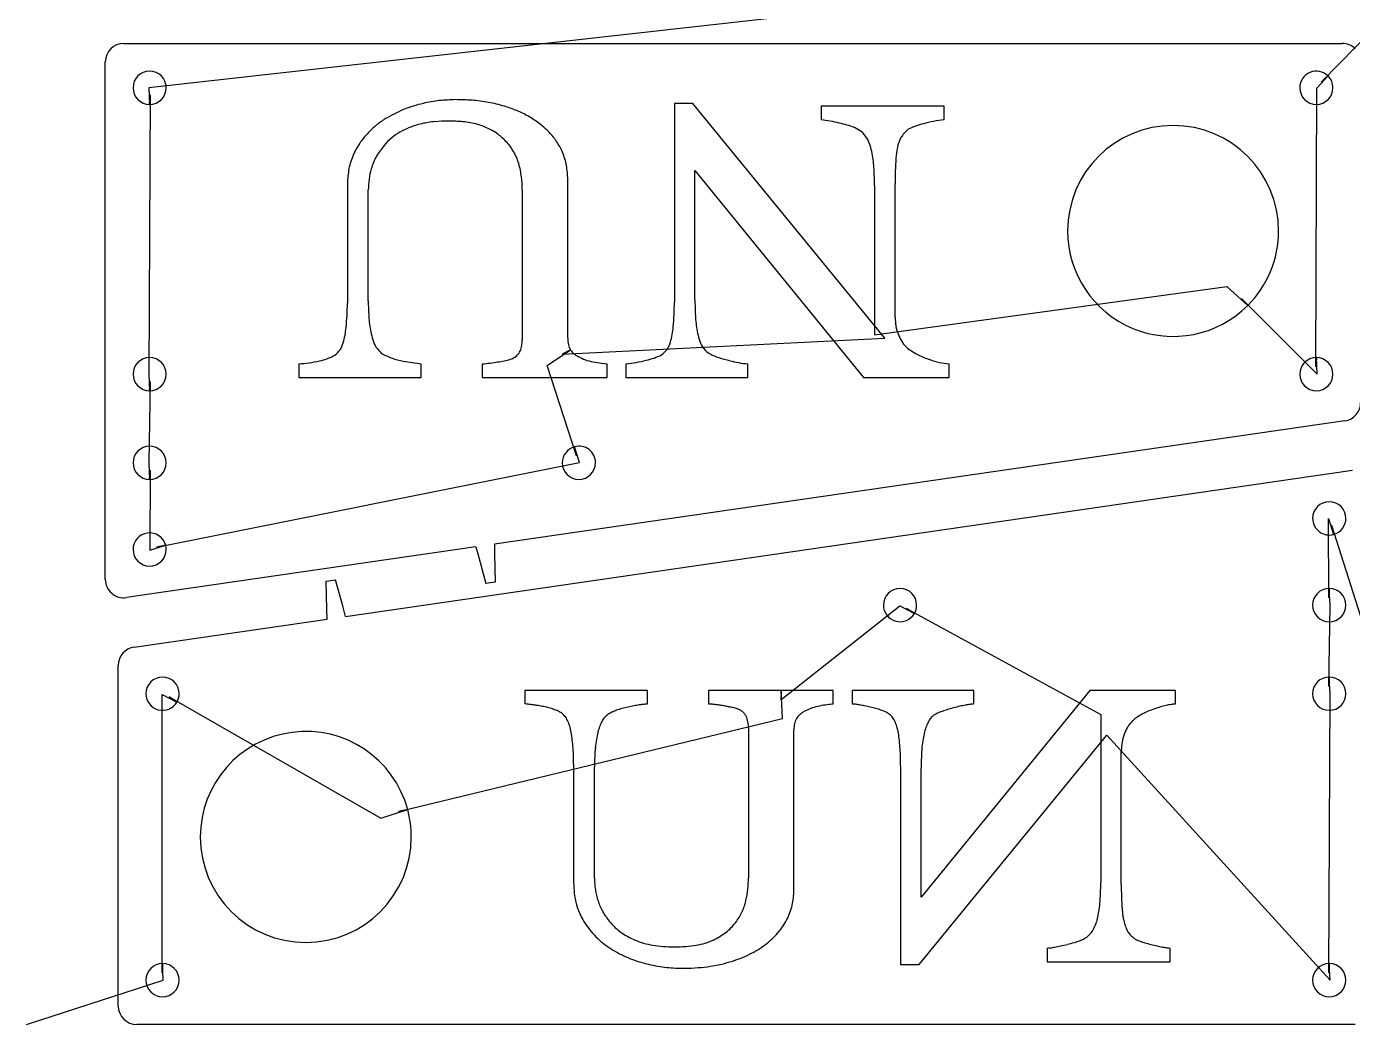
# Model space of a CAD drawing. Header units: inches. Extents: x 1 to 12.9, y 1 to 12.4.
# Drawn here: x 1 to 8.07, y 1 to 6.32 of the extents above; entities that cross this region are included whole.
import ezdxf

# ---------------------------------------------------------------- set-up
doc = ezdxf.new("R2010")
doc.units = ezdxf.units.IN
doc.layers.get('0').update_dxf_attribs({"linetype": 'CONTINUOUS'})
doc.layers.add('3', color=7, linetype='CONTINUOUS')
doc.layers.add('9', color=7, linetype='CONTINUOUS')

msp = doc.modelspace()

# ---------------------------------------------------------------- linework, layer by layer
at = {"color": 0, "linetype": 'CONTINUOUS'}
for p, q in [((5.3456, 6.4065), (1.6526, 5.9949)), ((7.9027, 6.0239), (8.1856, 6.313)), ((1.6586, 5.9564), (1.6526, 4.4674)), ((7.8747, 4.5061), (7.8797, 5.9923)), ((5.5212, 4.6775), (7.4003, 4.9348)), ((7.4771, 4.8704), (7.8808, 4.4675)), ((3.8562, 4.574), (5.5766, 4.6598)), ((3.9329, 4.0318), (3.7755, 4.5146)), ((1.6586, 4.4288), (1.6526, 3.9949)), ((1.6932, 3.5448), (3.9487, 3.9961)), ((1.6586, 3.9564), (1.6575, 3.529)), ((7.9437, 3.2749), (7.9421, 3.6974)), ((7.9579, 3.6618), (8.3319, 2.4846)), ((2.5984, 3.3631), (2.6478, 3.3703)), ((3.4989, 3.3594), (3.4494, 3.3522)), ((5.0218, 2.731), (5.6554, 3.2328)), ((5.6918, 3.2188), (6.7273, 2.6537)), ((7.9437, 2.8024), (7.9497, 3.2363)), ((1.7232, 1.2749), (1.7235, 2.7604)), ((7.9437, 1.2749), (7.9497, 2.7639)), ((1.7599, 2.7464), (2.8894, 2.1005)), ((2.9837, 2.1348), (5.0305, 2.6311)), ((6.759, 2.5424), (7.9497, 1.2363)), ((1, 1), (1.7292, 1.2363))]:
    msp.add_line(p, q, dxfattribs=at)
at = {"layer": '3', "color": 3, "linetype": 'CONTINUOUS'}
for p, q in [((1.5186, 6.2312), (8.0147, 6.2312)), ((1.4202, 3.3735), (1.4202, 6.1328)), ((4.5525, 5.9108), (4.4543, 5.9108)), ((4.4543, 5.9108), (4.4543, 4.852)), ((5.5212, 4.7275), (4.5525, 5.9108)), ((5.892, 5.8966), (5.2362, 5.8966)), ((5.2362, 5.8966), (5.2362, 5.8241)), ((5.892, 5.8241), (5.892, 5.8966)), ((3.8855, 4.6601), (3.8855, 5.5155)), ((4.5637, 4.8648), (4.5637, 5.5533)), ((4.5637, 5.5533), (5.4628, 4.4503)), ((2.7108, 5.4734), (2.7108, 4.8447)), ((2.822, 4.858), (2.822, 5.4511)), ((3.6434, 5.449), (3.6434, 4.6498)), ((5.5212, 5.4734), (5.5212, 4.7275)), ((5.6306, 4.7721), (5.6306, 5.4846)), ((2.4516, 4.5224), (2.4516, 4.4503)), ((3.1048, 4.4503), (3.1048, 4.5224)), ((3.4293, 4.5224), (3.4293, 4.4503)), ((4.0954, 4.4503), (4.0954, 4.5224)), ((4.1955, 4.5224), (4.1955, 4.4503)), ((4.8452, 4.4503), (4.8452, 4.5224)), ((5.9191, 4.4503), (5.9191, 4.5224)), ((2.4516, 4.4503), (3.1048, 4.4503)), ((3.4293, 4.4503), (4.0954, 4.4503)), ((4.1955, 4.4503), (4.8452, 4.4503)), ((5.4628, 4.4503), (5.9191, 4.4503)), ((8.0288, 4.219), (3.4949, 3.5609)), ((2.7013, 3.1759), (8.0695, 3.9552)), ((3.3959, 3.5465), (1.5328, 3.2761)), ((3.3959, 3.5465), (3.4096, 3.4968)), ((3.4949, 3.5609), (3.4959, 3.5093)), ((2.6024, 3.1616), (2.6013, 3.2131)), ((2.7013, 3.1759), (2.6876, 3.2257)), ((1.5734, 3.0122), (2.6024, 3.1616)), ((1.4891, 1.0984), (1.4891, 2.9148)), ((4.311, 2.781), (3.6577, 2.781)), ((3.6577, 2.781), (3.6577, 2.7089)), ((4.311, 2.7089), (4.311, 2.781)), ((5.024, 2.781), (4.6354, 2.781)), ((4.6354, 2.781), (4.6354, 2.7089)), ((5.3015, 2.781), (5.024, 2.781)), ((5.3015, 2.7089), (5.3015, 2.781)), ((6.0514, 2.781), (5.4016, 2.781)), ((5.4016, 2.781), (5.4016, 2.7089)), ((6.669, 2.781), (5.7698, 1.678)), ((6.0514, 2.7089), (6.0514, 2.781)), ((7.1252, 2.781), (6.669, 2.781)), ((7.1252, 2.7089), (7.1252, 2.781)), ((4.8496, 2.5814), (4.8496, 1.7823)), ((5.0916, 1.7158), (5.0916, 2.5711)), ((5.7587, 1.3205), (6.7273, 2.5037)), ((6.7273, 2.5037), (6.7273, 1.7578)), ((6.8368, 1.7467), (6.8368, 2.4591)), ((3.917, 2.3872), (3.917, 1.7578)), ((4.0281, 1.7801), (4.0281, 2.3733)), ((5.6604, 2.3793), (5.6604, 1.3205)), ((5.7698, 1.678), (5.7698, 2.3664)), ((6.4424, 1.4072), (6.4424, 1.3346)), ((7.0982, 1.3346), (7.0982, 1.4072)), ((5.6604, 1.3205), (5.7587, 1.3205)), ((6.4424, 1.3346), (7.0982, 1.3346)), ((8.0836, 1), (1.5876, 1))]:
    msp.add_line(p, q, dxfattribs=at)
for centre, radius, start, end in [((1.5186, 6.1328), 0.0984, 90, 180), ((8.0147, 6.1328), 0.0984, 45, 90), ((1.6564, 5.995), 0.0886, 360, 180), ((7.8769, 5.995), 0.0886, 45, 180), ((7.8769, 5.995), 0.0886, 360, 45), ((1.6564, 5.995), 0.0886, 180, 270), ((1.6564, 5.995), 0.0886, 270, 0), ((7.8769, 5.995), 0.0886, 180, 360), ((3.4038, 4.9823), 0.979, 113.73727, 120.20847), ((3.255, 5.2745), 0.6518, 102.37365, 112.09954), ((3.2852, 5.1844), 0.7464, 96.48164, 103.1561), ((3.3189, 4.7114), 1.2204, 91.46486, 95.54502), ((3.2684, 4.2648), 1.6667, 86.31319, 89.33885), ((3.3168, 5.1196), 0.8106, 79.61784, 85.8372), ((3.3245, 5.1621), 0.7674, 73.03612, 79.61442), ((3.3336, 5.1927), 0.7354, 67.62867, 73.01925), ((3.4179, 5.3891), 0.5218, 60.37619, 67.97582), ((3.2894, 5.2536), 0.688, 123.34106, 128.5508), ((3.2007, 5.3919), 0.4218, 102.78061, 112.31969), ((3.2201, 5.3066), 0.5093, 94.88129, 102.78421), ((3.2641, 4.6854), 1.1319, 90.86919, 94.42175), ((3.2296, 4.6359), 1.1815, 85.28305, 89.16121), ((3.29, 5.3826), 0.4322, 74.51243, 85.12847), ((3.3054, 5.453), 0.3603, 63.08544, 73.87954), ((3.2606, 5.1465), 0.8105, 54.30126, 59.1897), ((3.3044, 5.2682), 0.6871, 46.07089, 51.34174), ((5.0869, 4.6709), 1.1628, 80.18479, 82.62147), ((5.1296, 4.9762), 0.8547, 76.20148, 79.51884), ((5.0015, 4.4245), 1.4211, 74.79703, 76.49041), ((5.8784, 5.3835), 0.4299, 102.9765, 108.86194), ((6.0676, 4.725), 1.1146, 101.96296, 104.85162), ((6.0034, 4.9283), 0.9027, 97.08744, 100.65253), ((3.1535, 5.4402), 0.4572, 137.64304, 145.48605), ((3.1326, 5.4647), 0.4252, 129.76054, 138.19587), ((3.2471, 5.3835), 0.4566, 131.32517, 138.24493), ((3.1428, 5.4876), 0.3097, 119.3234, 129.53905), ((3.2035, 5.3905), 0.4241, 112.59731, 120.0515), ((3.3344, 5.503), 0.3026, 50.82621, 63.69489), ((3.2037, 5.3677), 0.4904, 41.0456, 48.97069), ((3.5315, 5.5123), 0.3538, 34.88527, 45.14269), ((5.309, 5.5352), 0.2687, 66.99779, 75.96143), ((5.2851, 5.5133), 0.2985, 56.36793, 64.40891), ((5.285, 5.5915), 0.2374, 35.06139, 45.83505), ((5.3339, 5.6369), 0.1716, 17.06265, 32.0504), ((5.8122, 5.6467), 0.1714, 151.14853, 170.27502), ((5.8429, 5.6096), 0.2169, 131.4556, 146.47523), ((5.8813, 5.4231), 0.3936, 111.12276, 117.53494), ((7.1131, 5.2312), 0.5625, 360, 180), ((3.0903, 5.485), 0.3798, 145.65534, 157.67773), ((3.3058, 5.3661), 0.5125, 141.15986, 149.18593), ((3.1896, 5.4135), 0.4729, 28.93099, 35.73323), ((3.5153, 5.5012), 0.3734, 25.1471, 34.85156), ((3.5677, 5.5227), 0.3168, 12.16307, 25.6547), ((5.1579, 5.5775), 0.3573, 10.69766, 17.88972), ((6.1397, 5.5779), 0.506, 168.8695, 175.33748), ((3.064, 5.4956), 0.3514, 157.64632, 170.64067), ((3.1487, 5.4725), 0.3233, 151.11479, 163.84971), ((3.3445, 5.5083), 0.2916, 16.31098, 27.34809), ((3.229, 5.4727), 0.4125, 6.62213, 16.56018), ((3.3618, 5.4957), 0.524, 2.16084, 10.30787), ((4.885, 5.5284), 0.6346, 2.76214, 10.47882), ((7.326, 5.4915), 1.6954, 175.68597, 180.23338), ((3.3743, 5.4595), 0.6636, 171.92144, 178.79441), ((3.1789, 5.4586), 0.3562, 163.05276, 172.13415), ((2.7294, 5.4241), 0.9144, 1.55873, 6.03669), ((3.5249, 5.4605), 1.9963, 0.37144, 2.82715), ((3.4313, 5.4361), 0.6095, 173.28916, 178.59224), ((7.1131, 5.2312), 0.5625, 180, 315), ((7.1131, 5.2312), 0.5625, 315, 0), ((1.2085, 4.8587), 1.5024, 354.53775, 359.46506), ((4.4455, 4.8723), 1.6236, 180.50468, 183.43739), ((2.727, 4.8681), 1.7273, 355.09243, 359.46546), ((6.3961, 4.871), 1.8324, 180.19369, 182.83231), ((3.4254, 4.8124), 0.6018, 183.57105, 191.49065), ((5.1762, 4.8106), 0.611, 182.82095, 190.73594), ((6.0033, 4.7837), 0.3728, 181.77307, 189.68847), ((2.3558, 4.7382), 0.3482, 342.77882, 349.55504), ((2.1657, 4.773), 0.5414, 349.57569, 353.92231), ((3.2888, 4.7876), 0.463, 191.84914, 197.24115), ((4.1235, 4.7337), 0.3237, 342.79832, 350.23413), ((3.8996, 4.7719), 0.5509, 350.26996, 354.63136), ((4.9829, 4.7768), 0.4149, 191.12074, 197.23027), ((5.8836, 4.7725), 0.2532, 191.7642, 203.44379), ((5.823, 4.7398), 0.1846, 201.59509, 214.15931), ((2.5337, 4.7022), 0.1729, 309.24385, 322.81391), ((2.5566, 4.6723), 0.1369, 326.99153, 344.25776), ((2.9969, 4.6918), 0.1558, 195.39632, 211.44495), ((3.0132, 4.7181), 0.184, 215.79929, 229.30365), ((3.5267, 4.6373), 0.1152, 337.43628, 351.87592), ((3.3321, 4.6636), 0.3116, 352.15026, 357.47304), ((4.0786, 4.6633), 0.1931, 180.92962, 191.83118), ((3.9742, 4.6434), 0.0868, 193.11888, 211.37425), ((3.9742, 4.6434), 0.0868, 211.37425, 217.45937), ((4.2799, 4.7059), 0.1718, 307.97581, 321.92505), ((4.3041, 4.6743), 0.1337, 326.17213, 344.21684), ((4.7409, 4.6972), 0.1602, 195.68472, 211.52624), ((4.7657, 4.7283), 0.198, 215.47652, 228.19667), ((5.8617, 4.7804), 0.2398, 216.99824, 226.65463), ((5.9938, 5.0136), 0.504, 233.95211, 241.58197), ((1.6564, 4.4675), 0.0886, 360, 180), ((2.3146, 5.9881), 1.4721, 275.3414, 277.50153), ((2.4139, 5.2054), 0.6832, 277.80819, 282.46621), ((2.4968, 4.8464), 0.3148, 281.83959, 289.78323), ((2.4511, 4.937), 0.4156, 291.48616, 297.49477), ((3.1278, 5.0124), 0.4932, 241.59885, 248.76573), ((3.0763, 4.9192), 0.3879, 250.86797, 259.99455), ((3.3272, 6.2792), 1.7709, 259.64476, 262.78449), ((3.3397, 5.6113), 1.0926, 274.70325, 279.16534), ((3.3146, 5.6067), 1.0923, 280.50199, 284.0096), ((3.5413, 4.661), 0.1202, 288.28726, 305.84296), ((3.562, 4.6221), 0.0768, 310.33041, 337.81325), ((3.9814, 4.6526), 0.0982, 219.16462, 236.02139), ((4.0869, 4.8093), 0.2872, 236.03927, 241.79235), ((4.1195, 4.9313), 0.4111, 245.83284, 251.6385), ((4.0827, 4.8508), 0.3232, 253.33135, 260.72744), ((4.2776, 5.9986), 1.4875, 260.44133, 262.96295), ((4.0855, 5.5242), 1.0079, 276.26573, 279.40096), ((4.1121, 5.2897), 0.7722, 280.292, 284.38789), ((4.2, 4.9798), 0.4503, 283.34959, 288.86794), ((4.1647, 5.0417), 0.5204, 290.34641, 295.11444), ((4.9115, 5.1482), 0.6318, 243.91329, 249.50908), ((4.8866, 5.1387), 0.6145, 251.36968, 257.1326), ((4.9422, 5.2928), 0.7775, 255.66818, 259.24646), ((4.932, 5.3248), 0.8071, 260.38002, 263.82605), ((5.9538, 4.981), 0.4568, 244.0469, 252.47851), ((5.9808, 5.0105), 0.4933, 250.5156, 256.6501), ((5.9777, 5.0701), 0.5509, 258.39808, 263.88679), ((7.8769, 4.4675), 0.0886, 90, 180), ((7.8769, 4.4675), 0.0886, 360, 90), ((1.6564, 4.4675), 0.0886, 180, 270), ((1.6564, 4.4675), 0.0886, 270, 0), ((7.8769, 4.4675), 0.0886, 180, 360), ((8.0147, 4.3164), 0.0984, 278.25892, 360), ((1.6564, 3.995), 0.0886, 360, 180), ((3.945, 3.995), 0.0886, 105, 180), ((3.945, 3.995), 0.0886, 360, 105), ((1.6564, 3.995), 0.0886, 180, 270), ((1.6564, 3.995), 0.0886, 270, 0), ((3.945, 3.995), 0.0886, 180, 360), ((7.9458, 3.6985), 0.0886, 360, 180), ((7.9458, 3.6985), 0.0886, 180, 285), ((7.9458, 3.6985), 0.0886, 285, 0), ((1.6564, 3.5327), 0.0886, 15, 180), ((1.6564, 3.5327), 0.0886, 360, 15), ((1.6564, 3.5327), 0.0886, 180, 360), ((1.5186, 3.3735), 0.0984, 180, 278.25892), ((5.6573, 3.2362), 0.0886, 360, 180), ((7.9458, 3.2362), 0.0886, 90, 180), ((7.9458, 3.2362), 0.0886, 360, 90), ((5.6573, 3.2362), 0.0886, 180, 330), ((5.6573, 3.2362), 0.0886, 330, 0), ((7.9458, 3.2362), 0.0886, 180, 360), ((1.5876, 2.9148), 0.0984, 98.25892, 180), ((1.7254, 2.7638), 0.0886, 360, 180), ((7.9458, 2.7638), 0.0886, 90, 180), ((7.9458, 2.7638), 0.0886, 360, 90), ((1.7254, 2.7638), 0.0886, 180, 330), ((1.7254, 2.7638), 0.0886, 330, 0), ((7.9458, 2.7638), 0.0886, 180, 360), ((3.627, 2.1677), 0.5421, 84.88269, 86.74763), ((3.6248, 2.2076), 0.5025, 81.81122, 84.22687), ((3.511, 1.3409), 1.3766, 81.20495, 82.26088), ((3.5757, 1.7733), 0.9394, 79.30545, 81.07216), ((3.6641, 2.226), 0.4782, 76.10124, 79.65162), ((3.6853, 2.3244), 0.3776, 71.48843, 75.63118), ((4.3061, 2.2082), 0.4943, 101.57716, 105.41485), ((4.5534, 1.0437), 1.6847, 100.75173, 101.86829), ((4.4019, 1.8657), 0.8489, 99.1605, 101.05838), ((4.3471, 2.1913), 0.5187, 96.21016, 98.91294), ((4.4058, 1.6249), 1.0881, 94.99962, 96.05541), ((4.6028, 2.0596), 0.6501, 85.63011, 87.12706), ((4.6115, 2.2217), 0.4878, 82.9918, 85.1962), ((4.5625, 1.7967), 0.9157, 81.84869, 83.18959), ((4.5886, 1.9766), 0.7338, 80.06473, 81.88001), ((4.1483, -0.4361), 3.1864, 79.34628, 79.75042), ((4.6315, 2.0893), 0.6152, 78.28084, 80.09169), ((4.6745, 2.3204), 0.3803, 75.09776, 77.56011), ((4.2975, 0.8815), 1.8677, 74.86419, 75.27304), ((5.3152, 2.331), 0.3785, 109.47347, 114.66267), ((5.2896, 2.3729), 0.3306, 100.52061, 107.6967), ((5.372, 2.0059), 0.7067, 98.35599, 101.66043), ((5.402, 1.7355), 0.9785, 95.89356, 97.79203), ((5.3678, 2.2018), 0.5082, 84.17179, 86.18687), ((5.3825, 2.3765), 0.333, 79.79, 83.63638), ((5.288, 1.8549), 0.863, 77.98516, 79.75569), ((5.1476, 1.1482), 1.5835, 77.20027, 78.33664), ((5.3665, 2.1081), 0.599, 74.27047, 77.27733), ((6.1663, 1.8181), 0.8984, 104.40438, 106.6058), ((6.2192, 1.6476), 1.0768, 103.02689, 104.87408), ((6.1445, 1.9543), 0.7612, 100.51216, 102.75534), ((6.0895, 2.2659), 0.4447, 97.58522, 100.86291), ((6.1017, 2.1262), 0.5849, 94.93223, 96.96154), ((7.2696, 1.9386), 0.787, 106.50331, 109.01331), ((7.1944, 2.2122), 0.5034, 103.64762, 107.14407), ((7.142, 2.4197), 0.2894, 97.93257, 103.25115), ((7.1761, 2.145), 0.5661, 95.16012, 97.5202), ((3.7326, 2.457), 0.2368, 66.04476, 72.16023), ((3.6955, 2.3901), 0.3132, 60.61677, 64.81482), ((3.7671, 2.549), 0.1404, 44.78917, 54.23958), ((3.7923, 2.5807), 0.1003, 27.42678, 42.08733), ((3.7196, 2.5398), 0.1838, 18.94982, 28.30933), ((4.2399, 2.5245), 0.1953, 151.40716, 159.98188), ((4.1574, 2.5704), 0.1008, 137.70025, 151.91147), ((4.1869, 2.5354), 0.1463, 126.73465, 135.32021), ((4.2703, 2.3727), 0.328, 117.10073, 121.39721), ((4.2305, 2.438), 0.2518, 109.62612, 115.82275), ((4.2835, 2.3048), 0.3951, 105.98304, 110.37347), ((4.7163, 2.4934), 0.203, 64.79159, 70.1684), ((4.7671, 2.603), 0.0823, 52.31843, 64.28273), ((4.7769, 2.6162), 0.0658, 37.98173, 52.02063), ((4.7686, 2.6107), 0.0757, 25.42083, 37.41917), ((4.7342, 2.5944), 0.1138, 9.83477, 25.42117), ((5.1918, 2.5828), 0.0992, 151.08711, 167.70228), ((5.1697, 2.5958), 0.0736, 140.52539, 151.61566), ((5.1805, 2.584), 0.0894, 128.75917, 139.07995), ((5.2231, 2.5358), 0.1537, 123.03628, 129.90288), ((5.2766, 2.4453), 0.2589, 117.44637, 122.0432), ((5.3403, 2.0332), 0.6781, 71.59847, 73.85817), ((5.4854, 2.4565), 0.2308, 67.04739, 72.61191), ((5.4726, 2.4429), 0.2483, 61.33079, 65.53919), ((5.5012, 2.534), 0.1558, 45.51624, 54.48587), ((5.536, 2.5753), 0.102, 28.30975, 43.20142), ((5.4777, 2.5425), 0.1689, 18.53891, 28.72192), ((5.9962, 2.5129), 0.2133, 150.84413, 158.38113), ((5.8994, 2.5693), 0.1013, 138.35715, 151.99466), ((5.9181, 2.5439), 0.1323, 126.29891, 135.52978), ((6.0019, 2.3664), 0.3271, 116.08973, 119.70504), ((5.9669, 2.4262), 0.2581, 109.38751, 114.94584), ((6.0726, 2.1426), 0.5607, 106.90926, 109.96093), ((7.0483, 2.4612), 0.2189, 131.48234, 136.80733), ((7.2045, 2.2347), 0.4932, 124.47233, 127.64887), ((7.073, 2.4214), 0.2648, 117.49057, 123.86429), ((7.1307, 2.307), 0.3929, 112.49996, 117.26096), ((7.2003, 2.1484), 0.5661, 109.30676, 112.86897), ((2.4891, 2), 0.5625, 15, 180), ((3.6323, 2.5112), 0.2756, 11.463, 18.67459), ((3.4234, 2.4663), 0.4892, 7.16807, 11.75672), ((4.5132, 2.4419), 0.4811, 165.98299, 170.65732), ((4.3545, 2.4818), 0.3175, 159.82217, 166.02118), ((4.5794, 2.5709), 0.2704, 2.22058, 9.12447), ((5.2833, 2.5689), 0.1917, 169.46541, 179.33718), ((5.3859, 2.5118), 0.2657, 11.10746, 18.52861), ((5.1773, 2.4702), 0.4784, 6.5021, 11.18496), ((6.1968, 2.4543), 0.4224, 165.45534, 170.66535), ((6.0503, 2.4925), 0.2711, 158.58249, 165.49544), ((7.0906, 2.458), 0.2541, 158.13361, 169.1455), ((7.0882, 2.4639), 0.2497, 153.63164, 159.1693), ((7.0315, 2.4905), 0.1871, 146.32023, 153.24594), ((6.993, 2.5175), 0.1401, 138.10968, 146.75356), ((2.9782, 2.4126), 0.9376, 4.39274, 7.02833), ((2.7882, 2.3887), 1.1289, 2.48498, 4.86428), ((4.8792, 2.3957), 0.8503, 174.57493, 177.86533), ((4.6741, 2.4139), 0.6445, 170.52403, 174.47028), ((4.6336, 2.407), 1.0258, 4.12521, 6.56987), ((4.4373, 2.3861), 1.2231, 2.17397, 4.43974), ((6.6588, 2.3972), 0.8884, 174.78361, 178.15364), ((6.392, 2.421), 0.6205, 170.55026, 174.72853), ((7.2044, 2.449), 0.3677, 171.09657, 178.4205), ((2.4327, 2.3872), 1.4843, 359.9999, 1.94875), ((6.2994, 2.3462), 2.2714, 177.9542, 179.31834), ((3.8432, 2.3766), 1.8172, 0.08434, 1.76319), ((8.1472, 2.3532), 2.3774, 178.24984, 179.68234), ((2.4891, 2), 0.5625, 360, 15), ((2.4891, 2), 0.5625, 180, 360), ((4.5735, 1.7838), 0.5453, 180.38881, 183.61581), ((3.8883, 1.8077), 0.9616, 354.92604, 358.48654), ((4.6314, 1.7706), 0.7145, 181.02144, 185.71089), ((4.2917, 1.7422), 0.3737, 186.55997, 195.00743), ((4.3808, 1.7765), 0.3526, 184.39805, 189.35196), ((4.4377, 1.7832), 0.4099, 188.98351, 193.32603), ((4.3886, 1.7676), 0.4597, 346.49206, 354.39213), ((4.4655, 1.7355), 0.6265, 354.49896, 358.19688), ((5.7214, 1.7354), 1.0056, 354.96206, 357.91521), ((4.6143, 1.7667), 2.1131, 358.15836, 359.75861), ((12.0685, 1.7625), 5.2317, 180.17349, 180.54726), ((8.1924, 1.7244), 1.3554, 180.50257, 181.83608), ((4.288, 1.7403), 0.3697, 194.88051, 203.15474), ((4.3936, 1.7738), 0.3648, 193.49114, 198.40008), ((4.3861, 1.7707), 0.3567, 198.30728, 203.43988), ((4.3453, 1.753), 0.3123, 203.43071, 209.36387), ((4.5445, 1.7253), 0.2982, 334.85186, 341.12623), ((4.4922, 1.742), 0.3531, 341.30529, 346.5966), ((4.7486, 1.7185), 0.3437, 339.34414, 346.09204), ((4.7877, 1.7075), 0.3031, 346.34258, 353.92526), ((6.0668, 1.7028), 0.6586, 351.21483, 355.14405), ((8.8449, 1.7549), 2.0086, 182.10954, 182.94283), ((7.837, 1.6954), 0.999, 182.49915, 184.0154), ((4.2801, 1.7377), 0.3614, 203.26506, 211.54977), ((4.3487, 1.7559), 0.3166, 209.51679, 215.64943), ((4.6477, 1.9762), 0.688, 216.05143, 218.9572), ((4.3436, 1.8583), 0.539, 324.00136, 327.61496), ((4.5567, 1.7192), 0.2845, 328.27998, 334.91637), ((4.7649, 1.7046), 0.3233, 325.78046, 333.28909), ((4.7181, 1.7279), 0.3755, 333.32913, 339.65095), ((6.4631, 1.6257), 0.2544, 338.81054, 346.21351), ((6.3024, 1.6669), 0.4203, 345.97971, 351.14738), ((7.9, 1.7098), 1.063, 184.55571, 185.83334), ((7.3419, 1.6465), 0.5014, 185.11884, 187.56169), ((7.2008, 1.6323), 0.3596, 188.27296, 191.29214), ((7.167, 1.6225), 0.3245, 190.76625, 193.63472), ((4.3296, 1.7691), 0.42, 211.67509, 218.73675), ((4.3821, 1.8097), 0.4864, 218.58535, 224.64134), ((4.4604, 1.8488), 0.4626, 221.2665, 226.00546), ((4.3299, 1.7212), 0.2802, 227.08709, 235.20603), ((4.3895, 1.8048), 0.3829, 235.01748, 241.22312), ((4.5081, 1.7818), 0.3648, 301.03492, 307.05703), ((4.5652, 1.7043), 0.2686, 307.28896, 315.14621), ((4.3902, 1.8691), 0.5088, 315.89205, 319.93007), ((4.7028, 1.7451), 0.3969, 313.36798, 319.77), ((4.7066, 1.7474), 0.3955, 319.14878, 325.40033), ((6.5474, 1.5984), 0.169, 310.24793, 318.28277), ((6.5727, 1.5684), 0.1303, 320.71207, 332.17095), ((6.4887, 1.6184), 0.2279, 330.9271, 338.21977), ((7.0502, 1.5951), 0.2045, 193.87736, 201.90714), ((7.0103, 1.5782), 0.1613, 201.63182, 211.13921), ((6.9705, 1.5542), 0.1148, 211.13918, 223.46977), ((4.3313, 1.7575), 0.4136, 224.44971, 231.61104), ((4.5085, 1.9992), 0.7131, 232.51023, 236.74047), ((4.4059, 1.833), 0.4155, 241.1206, 247.23971), ((4.4014, 1.8224), 0.404, 247.23454, 253.91729), ((4.4154, 1.8762), 0.4596, 254.10501, 260.41608), ((4.4348, 1.9835), 0.5686, 260.29005, 265.84773), ((4.4703, 2.5998), 1.1859, 266.28902, 269.16311), ((4.4384, 2.6275), 1.2135, 270.68923, 273.64011), ((4.4752, 1.9822), 0.5672, 274.0711, 279.68534), ((4.503, 1.828), 0.4105, 279.48368, 286.43187), ((4.5315, 1.7285), 0.3071, 286.58337, 294.85361), ((4.5044, 1.7803), 0.3655, 295.28767, 301.64347), ((4.4614, 2.0837), 0.8128, 302.5841, 306.0462), ((4.5625, 1.9099), 0.6131, 307.9656, 312.32088), ((5.9361, 4.1451), 2.7864, 281.30457, 281.93993), ((6.2335, 2.7432), 1.3533, 281.89872, 283.50999), ((6.3841, 2.1203), 0.7124, 283.437, 286.50952), ((6.4655, 1.8457), 0.4261, 286.5137, 290.84032), ((6.5641, 1.5922), 0.1541, 290.09009, 299.59603), ((6.5378, 1.6254), 0.196, 301.49129, 307.26958), ((7.0259, 1.614), 0.1961, 225.02193, 232.13147), ((7.005, 1.6147), 0.1848, 237.38327, 241.8586), ((6.9842, 1.5843), 0.1481, 243.42342, 251.42863), ((7.0915, 1.8872), 0.4695, 250.78019, 254.07901), ((7.2678, 2.5085), 1.1153, 254.12632, 255.87191), ((7.2942, 2.5799), 1.191, 255.48121, 257.13877), ((7.2155, 2.2525), 0.8543, 257.39156, 259.31668), ((4.6189, 2.2315), 0.9685, 238.81707, 241.87025), ((4.4368, 1.9064), 0.5961, 242.57124, 247.51003), ((4.464, 1.9632), 0.6589, 247.21225, 251.61833), ((4.5454, 2.0238), 0.7197, 286.56802, 291.11771), ((4.5742, 1.9472), 0.6378, 291.18499, 296.04715), ((4.6389, 1.8186), 0.4939, 295.85096, 301.79152), ((6.4206, 1.7384), 0.3319, 273.7621, 276.6269), ((6.4155, 1.7267), 0.3209, 277.76851, 282.00788), ((7.1372, 1.8216), 0.4164, 258.92106, 262.15462), ((7.1449, 1.9214), 0.5163, 262.81747, 264.80546), ((1.7254, 1.2362), 0.0886, 90, 180), ((1.7254, 1.2362), 0.0886, 360, 90), ((4.4641, 1.9719), 0.6672, 251.84499, 256.19679), ((4.5054, 2.1346), 0.8351, 256.1088, 259.52858), ((4.5137, 2.1767), 0.878, 259.49912, 262.66087), ((4.4909, 1.9867), 0.6866, 262.52014, 266.42465), ((4.508, 2.4268), 1.127, 266.95509, 269.28042), ((4.4729, 3.1233), 1.8236, 270.65741, 272.8563), ((4.5144, 2.1838), 0.8832, 273.20022, 277.52271), ((4.5274, 2.0894), 0.7879, 277.48591, 282.07892), ((4.5307, 2.0679), 0.7661, 282.17749, 286.6862), ((7.9458, 1.2362), 0.0886, 90, 180), ((7.9458, 1.2362), 0.0886, 360, 90), ((1.7254, 1.2362), 0.0886, 180, 360), ((7.9458, 1.2362), 0.0886, 180, 360), ((1.5876, 1.0984), 0.0984, 180, 270)]:
    msp.add_arc(centre, radius, start, end, dxfattribs=at)
at = {"layer": '9', "color": 9, "linetype": 'CONTINUOUS'}
for p, q in [((7.8797, 5.9923), (7.9395, 6.0577)), ((7.9395, 6.0577), (7.9027, 6.0239)), ((1.6526, 5.9949), (1.6564, 5.9064)), ((1.6564, 5.9064), (1.6586, 5.9564)), ((7.4003, 4.9348), (7.5109, 4.8335)), ((7.5109, 4.8335), (7.4771, 4.8704)), ((5.5766, 4.6598), (5.5212, 4.7275)), ((5.5212, 4.7275), (5.5212, 4.6775)), ((3.7755, 4.5146), (3.9, 4.5982)), ((3.9, 4.5982), (3.8562, 4.574)), ((7.8769, 4.556), (7.8747, 4.5061)), ((7.8808, 4.4675), (7.8769, 4.556)), ((1.6526, 4.4674), (1.6564, 4.3789)), ((1.6564, 4.3789), (1.6586, 4.4288)), ((3.9487, 3.9961), (3.922, 4.0806)), ((3.922, 4.0806), (3.9329, 4.0318)), ((1.6526, 3.9949), (1.6564, 3.9064)), ((1.6564, 3.9064), (1.6586, 3.9564)), ((7.9421, 3.6974), (7.9688, 3.6129)), ((7.9688, 3.6129), (7.9579, 3.6618)), ((1.6575, 3.529), (1.742, 3.5557)), ((1.742, 3.5557), (1.6932, 3.5448)), ((3.4096, 3.4968), (3.4494, 3.3522)), ((3.4959, 3.5093), (3.4989, 3.3594)), ((2.6013, 3.2131), (2.5984, 3.3631)), ((2.6876, 3.2257), (2.6478, 3.3703)), ((7.9458, 3.3248), (7.9437, 3.2749)), ((7.9497, 3.2363), (7.9458, 3.3248)), ((5.6554, 3.2328), (5.734, 3.1919)), ((5.734, 3.1919), (5.6918, 3.2188)), ((7.9458, 2.8524), (7.9437, 2.8024)), ((7.9497, 2.7639), (7.9458, 2.8524)), ((1.7235, 2.7604), (1.8021, 2.7195)), ((5.024, 2.781), (5.0218, 2.731)), ((5.0305, 2.6311), (5.024, 2.781)), ((1.8021, 2.7195), (1.7599, 2.7464)), ((6.7273, 2.6537), (6.7273, 2.5037)), ((6.7273, 2.5037), (6.759, 2.5424)), ((2.8894, 2.1005), (3.0325, 2.1456)), ((3.0325, 2.1456), (2.9837, 2.1348)), ((1.7254, 1.3248), (1.7232, 1.2749)), ((1.7292, 1.2363), (1.7254, 1.3248)), ((7.9458, 1.3248), (7.9437, 1.2749)), ((7.9497, 1.2363), (7.9458, 1.3248))]:
    msp.add_line(p, q, dxfattribs=at)

doc.saveas('drawing.dxf')
